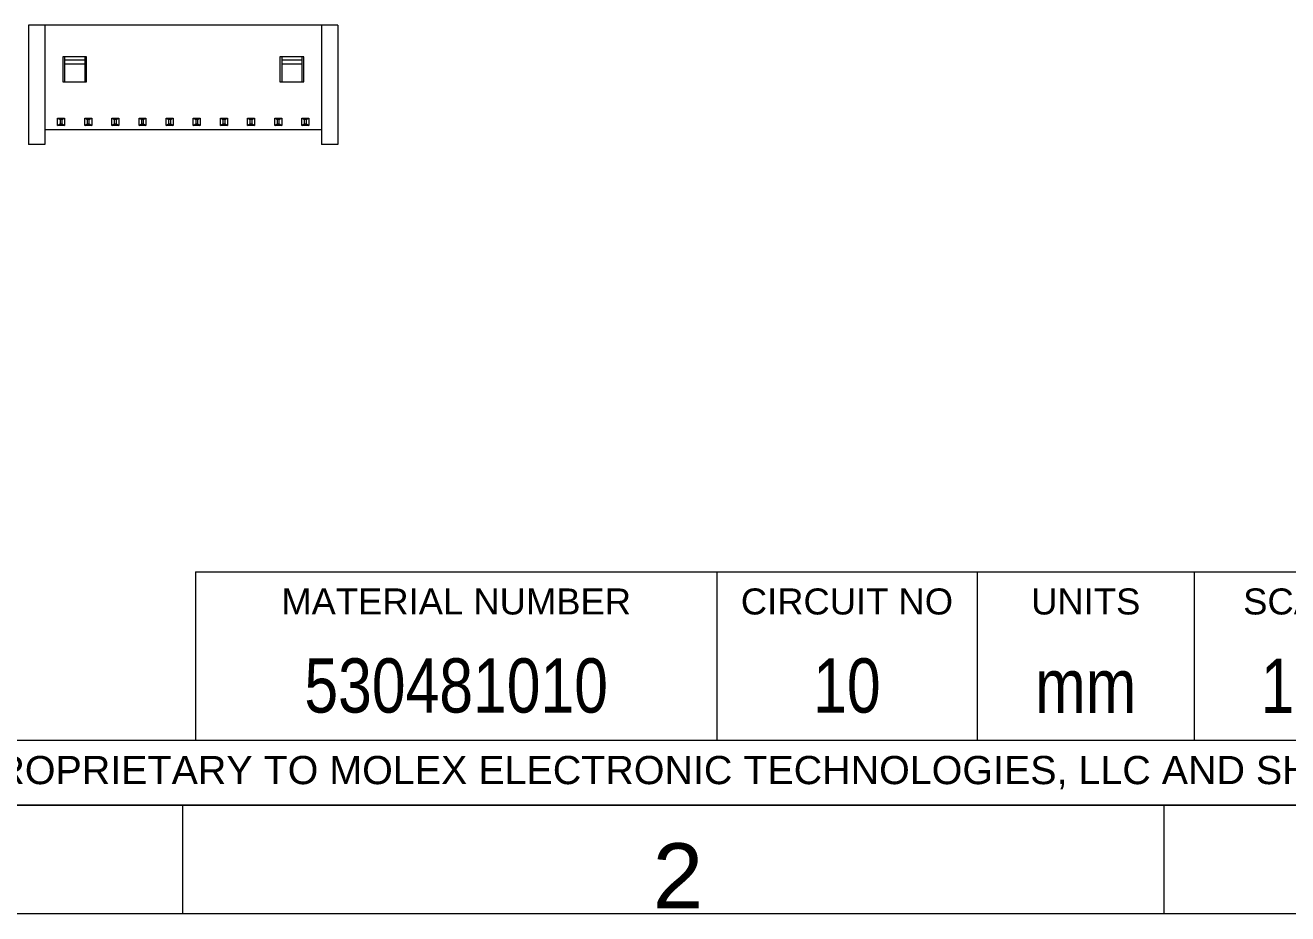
# Model space of a CAD drawing. Header units: millimetres. Extents: x 0 to 180, y 0 to 120.
# Drawn here: x 60.2 to 118.3, y 0 to 40.9 of the extents above; entities that cross this region are included whole.
import ezdxf

# ---------------------------------------------------------------- set-up
doc = ezdxf.new("R2010")
doc.units = ezdxf.units.MM
doc.layers.add('1', color=7, linetype='Continuous', true_color=0xffffff)
doc.layers.add('256', color=7, linetype='Continuous', true_color=0xffffff)
doc.styles.add('Arial monospaced for SAP', font='Arial monospaced for SAP')
doc.styles.add('Arial Unicode MS', font='Arial Unicode MS')

# ---------------------------------------------------------------- blocks, each defined once
blk = doc.blocks.new('3RDANG1')
at = {"layer": '1', "color": 7, "linetype": 'Continuous', "lineweight": 13}
for p, q in [((0.173228, 0.629921), (0.173228, 1)), ((0.125984, 0.787402), (0.11811, 0.771654)), ((0.133858, 0.795276), (0.125984, 0.787402)), ((0.141732, 0.811024), (0.133858, 0.80315)), ((0.133858, 0.80315), (0.133858, 0.795276)), ((0.149606, 0.811024), (0.141732, 0.811024)), ((0.15748, 0.818898), (0.149606, 0.811024)), ((0.165354, 0.818898), (0.15748, 0.818898)), ((0.173228, 0.818898), (0.165354, 0.818898)), ((0.181102, 0.818898), (0.173228, 0.818898)), ((0.188976, 0.818898), (0.181102, 0.818898)), ((0.19685, 0.811024), (0.188976, 0.818898)), ((0.204724, 0.80315), (0.19685, 0.811024)), ((0.212598, 0.795276), (0.204724, 0.80315)), ((0.220472, 0.787402), (0.212598, 0.795276)), ((0.228346, 0.779528), (0.220472, 0.787402)), ((0.23622, 0.771654), (0.228346, 0.779528)), ((0.889764, 0.818898), (0.590551, 0.724409)), ((0.889764, 0.181102), (0.889764, 0.818898)), ((0.102362, 0.748031), (0.094488, 0.732283)), ((0.094488, 0.732283), (0.094488, 0.716535)), ((0.110236, 0.76378), (0.102362, 0.748031)), ((0.11811, 0.771654), (0.110236, 0.76378)), ((0.244094, 0.755906), (0.23622, 0.771654)), ((0.244094, 0.740157), (0.244094, 0.755906)), ((0.251969, 0.724409), (0.244094, 0.740157)), ((0.086614, 0.700787), (0.07874, 0.685039)), ((0.07874, 0.685039), (0.07874, 0.661417)), ((0.094488, 0.716535), (0.086614, 0.700787)), ((0.133858, 0.692913), (0.125984, 0.685039)), ((0.125984, 0.685039), (0.125984, 0.677165)), ((0.141732, 0.700787), (0.133858, 0.692913)), ((0.149606, 0.716535), (0.141732, 0.708661)), ((0.141732, 0.708661), (0.141732, 0.700787)), ((0.15748, 0.724409), (0.149606, 0.716535)), ((0.149606, 0.716535), (0.149606, 0.716535)), ((0.165354, 0.724409), (0.15748, 0.724409)), ((0.173228, 0.724409), (0.165354, 0.724409)), ((0.181102, 0.724409), (0.173228, 0.724409)), ((0.173228, 0.724409), (0.173228, 0.724409)), ((0.188976, 0.724409), (0.181102, 0.724409)), ((0.19685, 0.716535), (0.188976, 0.724409)), ((0.188976, 0.724409), (0.188976, 0.724409)), ((0.204724, 0.708661), (0.19685, 0.716535)), ((0.212598, 0.700787), (0.204724, 0.708661)), ((0.204724, 0.708661), (0.204724, 0.708661)), ((0.220472, 0.692913), (0.212598, 0.700787)), ((0.220472, 0.677165), (0.220472, 0.692913)), ((0.259843, 0.708661), (0.251969, 0.724409)), ((0.259843, 0.692913), (0.259843, 0.708661)), ((0.267717, 0.677165), (0.259843, 0.692913)), ((0.590551, 0.724409), (0.590551, 0.275591)), ((0.07874, 0.661417), (0.070866, 0.645669)), ((0.070866, 0.645669), (0.070866, 0.622047)), ((0.11811, 0.653543), (0.110236, 0.645669)), ((0.110236, 0.645669), (0.110236, 0.629921)), ((0.125984, 0.677165), (0.11811, 0.669291)), ((0.11811, 0.669291), (0.11811, 0.653543)), ((0.228346, 0.669291), (0.220472, 0.677165)), ((0.228346, 0.661417), (0.228346, 0.669291)), ((0.23622, 0.645669), (0.228346, 0.661417)), ((0.23622, 0.637795), (0.23622, 0.645669)), ((0.23622, 0.622047), (0.23622, 0.637795)), ((0.267717, 0.653543), (0.267717, 0.677165)), ((0.275591, 0.637795), (0.267717, 0.653543)), ((0.275591, 0.614173), (0.275591, 0.637795)), ((0.070866, 0.606299), (0.062992, 0.582677)), ((0.062992, 0.582677), (0.062992, 0.559055)), ((0.070866, 0.622047), (0.070866, 0.606299)), ((0.110236, 0.614173), (0.102362, 0.606299)), ((0.102362, 0.606299), (0.102362, 0.590551)), ((0.102362, 0.590551), (0.102362, 0.574803)), ((0.110236, 0.629921), (0.110236, 0.614173)), ((0.244094, 0.606299), (0.23622, 0.622047)), ((0.244094, 0.598425), (0.244094, 0.606299)), ((0.244094, 0.582677), (0.244094, 0.598425)), ((0.251969, 0.566929), (0.244094, 0.582677)), ((0.283465, 0.590551), (0.275591, 0.614173)), ((0.283465, 0.574803), (0.283465, 0.590551)), ((0.062992, 0.559055), (0.062992, 0.535433)), ((0.062992, 0.535433), (0.062992, 0.519685)), ((0.102362, 0.574803), (0.094488, 0.559055)), ((0.094488, 0.559055), (0.094488, 0.543307)), ((0.094488, 0.543307), (0.094488, 0.527559)), ((0.173228, 0.440945), (0.173228, 0.559055)), ((0.251969, 0.551181), (0.251969, 0.566929)), ((0.251969, 0.535433), (0.251969, 0.551181)), ((0.251969, 0.519685), (0.251969, 0.535433)), ((0.283465, 0.551181), (0.283465, 0.574803)), ((0.283465, 0.527559), (0.283465, 0.551181)), ((0.125984, 0.503937), (0, 0.503937)), ((0.062992, 0.519685), (0.062992, 0.496063)), ((0.062992, 0.496063), (0.062992, 0.472441)), ((0.094488, 0.527559), (0.094488, 0.511811)), ((0.094488, 0.511811), (0.094488, 0.496063)), ((0.094488, 0.496063), (0.094488, 0.480315)), ((0.19685, 0.503937), (0.149606, 0.503937)), ((0.346457, 0.503937), (0.220472, 0.503937)), ((0.251969, 0.503937), (0.251969, 0.519685)), ((0.251969, 0.488189), (0.251969, 0.503937)), ((0.251969, 0.472441), (0.251969, 0.488189)), ((0.283465, 0.503937), (0.283465, 0.527559)), ((0.283465, 0.480315), (0.283465, 0.503937)), ((0.480315, 0.503937), (0.677165, 0.503937)), ((0.692913, 0.503937), (0.779528, 0.503937)), ((1, 0.503937), (0.80315, 0.503937)), ((0.062992, 0.472441), (0.062992, 0.448819)), ((0.062992, 0.448819), (0.062992, 0.425197)), ((0.094488, 0.480315), (0.094488, 0.464567)), ((0.094488, 0.464567), (0.094488, 0.448819)), ((0.094488, 0.448819), (0.102362, 0.433071)), ((0.251969, 0.456693), (0.251969, 0.472441)), ((0.251969, 0.440945), (0.251969, 0.456693)), ((0.251969, 0.425197), (0.251969, 0.440945)), ((0.283465, 0.464567), (0.283465, 0.480315)), ((0.283465, 0.440945), (0.283465, 0.464567)), ((0.283465, 0.417323), (0.283465, 0.440945)), ((0.062992, 0.425197), (0.070866, 0.409449)), ((0.070866, 0.409449), (0.070866, 0.385827)), ((0.102362, 0.433071), (0.102362, 0.417323)), ((0.102362, 0.417323), (0.102362, 0.401575)), ((0.102362, 0.401575), (0.102362, 0.393701)), ((0.102362, 0.393701), (0.110236, 0.377953)), ((0.244094, 0.409449), (0.251969, 0.425197)), ((0.244094, 0.393701), (0.244094, 0.409449)), ((0.244094, 0.385827), (0.244094, 0.393701)), ((0.275591, 0.393701), (0.283465, 0.417323)), ((0.275591, 0.377953), (0.275591, 0.393701)), ((0.070866, 0.385827), (0.070866, 0.362205)), ((0.070866, 0.362205), (0.07874, 0.346457)), ((0.07874, 0.346457), (0.07874, 0.322835)), ((0.110236, 0.377953), (0.110236, 0.362205)), ((0.110236, 0.362205), (0.11811, 0.354331)), ((0.11811, 0.354331), (0.11811, 0.338583)), ((0.173228, 0), (0.173228, 0.370079)), ((0.228346, 0.346457), (0.23622, 0.354331)), ((0.228346, 0.330709), (0.228346, 0.346457)), ((0.23622, 0.370079), (0.244094, 0.385827)), ((0.23622, 0.354331), (0.23622, 0.370079)), ((0.267717, 0.338583), (0.275591, 0.354331)), ((0.275591, 0.354331), (0.275591, 0.377953)), ((0.07874, 0.322835), (0.086614, 0.307087)), ((0.086614, 0.307087), (0.086614, 0.291339)), ((0.086614, 0.291339), (0.094488, 0.275591)), ((0.11811, 0.338583), (0.125984, 0.330709)), ((0.125984, 0.330709), (0.125984, 0.322835)), ((0.125984, 0.322835), (0.133858, 0.307087)), ((0.133858, 0.307087), (0.133858, 0.299213)), ((0.133858, 0.299213), (0.141732, 0.291339)), ((0.141732, 0.291339), (0.149606, 0.291339)), ((0.149606, 0.291339), (0.149606, 0.283465)), ((0.19685, 0.283465), (0.204724, 0.291339)), ((0.204724, 0.291339), (0.212598, 0.299213)), ((0.212598, 0.307087), (0.220472, 0.314961)), ((0.212598, 0.299213), (0.212598, 0.307087)), ((0.220472, 0.322835), (0.228346, 0.330709)), ((0.220472, 0.314961), (0.220472, 0.322835)), ((0.251969, 0.283465), (0.259843, 0.299213)), ((0.259843, 0.299213), (0.267717, 0.314961)), ((0.267717, 0.314961), (0.267717, 0.338583)), ((0.094488, 0.275591), (0.102362, 0.259843)), ((0.102362, 0.259843), (0.110236, 0.244094)), ((0.110236, 0.244094), (0.110236, 0.228346)), ((0.149606, 0.283465), (0.15748, 0.275591)), ((0.15748, 0.275591), (0.165354, 0.275591)), ((0.165354, 0.275591), (0.165354, 0.275591)), ((0.165354, 0.275591), (0.173228, 0.275591)), ((0.173228, 0.275591), (0.181102, 0.275591)), ((0.181102, 0.275591), (0.181102, 0.275591)), ((0.181102, 0.275591), (0.188976, 0.275591)), ((0.188976, 0.275591), (0.19685, 0.283465)), ((0.19685, 0.283465), (0.19685, 0.283465)), ((0.23622, 0.23622), (0.244094, 0.251969)), ((0.244094, 0.251969), (0.251969, 0.267717)), ((0.251969, 0.267717), (0.251969, 0.283465)), ((0.590551, 0.275591), (0.889764, 0.181102)), ((0.110236, 0.228346), (0.11811, 0.220472)), ((0.11811, 0.220472), (0.125984, 0.212598)), ((0.125984, 0.212598), (0.133858, 0.204724)), ((0.133858, 0.204724), (0.141732, 0.19685)), ((0.141732, 0.19685), (0.149606, 0.188976)), ((0.204724, 0.188976), (0.212598, 0.19685)), ((0.212598, 0.19685), (0.220472, 0.204724)), ((0.220472, 0.204724), (0.228346, 0.212598)), ((0.228346, 0.228346), (0.23622, 0.23622)), ((0.228346, 0.212598), (0.228346, 0.228346)), ((0.149606, 0.188976), (0.15748, 0.181102)), ((0.15748, 0.181102), (0.165354, 0.181102)), ((0.165354, 0.181102), (0.173228, 0.181102)), ((0.173228, 0.181102), (0.181102, 0.181102)), ((0.181102, 0.181102), (0.188976, 0.181102)), ((0.188976, 0.181102), (0.19685, 0.188976)), ((0.19685, 0.188976), (0.204724, 0.188976))]:
    blk.add_line(p, q, dxfattribs=at)
blk = doc.blocks.new('TabularNote1')
at = {"layer": '256', "color": 7, "linetype": 'Continuous', "lineweight": 13}
for p, q in [((-107, 7.76), (-83, 7.76)), ((-107, 7.76), (-107, 5)), ((-83, 7.76), (-71, 7.76)), ((-71, 7.76), (-61, 7.76)), ((-61, 7.76), (-51, 7.76)), ((-51, 7.76), (-24, 7.76)), ((-24, 7.76), (0, 7.76)), ((-107, 5), (-107, 0))]:
    blk.add_line(p, q, dxfattribs=at)
at = {"layer": '256', "color": 7, "linetype": 'Continuous', "lineweight": 18}
for p, q in [((-83, 7.76), (-83, 5)), ((-71, 7.76), (-71, 5)), ((-61, 7.76), (-61, 5)), ((-51, 7.76), (-51, 5)), ((-24, 7.76), (-24, 5)), ((0, 7.76), (0, 5)), ((-83, 5), (-83, 0)), ((-71, 5), (-71, 0)), ((-61, 5), (-61, 0)), ((-51, 5), (-51, 0)), ((-24, 5), (-24, 0)), ((0, 5), (0, 0)), ((-107, 0), (-83, 0)), ((-83, 0), (-71, 0)), ((-71, 0), (-61, 0)), ((-61, 0), (-51, 0)), ((-51, 0), (-24, 0)), ((-24, 0), (0, 0))]:
    blk.add_line(p, q, dxfattribs=at)
at = {"layer": '1', "color": 7, "linetype": 'Continuous', "lineweight": 13, "xscale": 12, "yscale": 3}
blk.add_blockref('3RDANG1', (-43.496, 1), dxfattribs=at)
at = {"layer": '1', "color": 7, "linetype": 'Continuous', "lineweight": 13, "attachment_point": 5, "line_spacing_factor": 1.069626, "style": 'Arial Unicode MS'}
for s, insert, char_height in [('\\fArial Unicode MS|b0|i0;\\W1.0000;MATERIAL NUMBER', (-95, 6.38), 1.2), ('\\fArial Unicode MS|b0|i0;\\W1.0000;CIRCUIT NO', (-77, 6.38), 1.2), ('\\fArial Unicode MS|b0|i0;\\W1.0000;UNITS', (-66, 6.38), 1.2), ('\\fArial Unicode MS|b0|i0;\\W1.0000;SCALE', (-56, 6.38), 1.2), ('\\fArial Unicode MS|b0|i0;\\W1.0000;THIRD ANGLE PROJECTION', (-37.5, 6.38), 1.2), ('\\fArial Unicode MS|b0|i0;\\W0.8000;530481010', (-95, 2.5), 2.5), ('\\fArial Unicode MS|b0|i0;\\W0.8000;10', (-77, 2.5), 2.5), ('\\fArial Unicode MS|b0|i0;\\W0.8000;1:1', (-56, 2.5), 2.5), ('\\fArial Unicode MS|b0|i0;\\W0.8000;mm', (-66, 2.5), 2.5), ('\\fArial Unicode MS|b0|i0;\\W0.8000;\\fArial Unicode MS|b1|i0;           \\fArial Unicode MS|b0|i0;', (-37.5, 2.5), 2.5)]:
    blk.add_mtext(s, dxfattribs=dict(at, insert=insert, char_height=char_height))
blk = doc.blocks.new('TabularNote2')
at = {"layer": '256', "color": 7, "linetype": 'Continuous', "lineweight": 13}
blk.add_line((-170, 3), (0, 3), dxfattribs=at)
at = {"layer": '256', "color": 7, "linetype": 'Continuous', "lineweight": 18}
blk.add_line((-170, 0), (0, 0), dxfattribs=at)
at = {"layer": '1', "color": 7, "linetype": 'Continuous', "lineweight": 13, "insert": (-85, 1.5), "char_height": 1.3, "attachment_point": 5, "line_spacing_factor": 1.069626, "style": 'Arial Unicode MS'}
blk.add_mtext('\\fArial Unicode MS|b0|i0;\\W1.0000;THIS DRAWING CONTAINS INFORMATION THAT IS PROPRIETARY TO MOLEX ELECTRONIC TECHNOLOGIES, LLC AND SHOULD NOT BE USED WITHOUT WRITTEN PERMISSION', dxfattribs=at)

msp = doc.modelspace()

# ---------------------------------------------------------------- linework, layer by layer
at = {"layer": '1', "color": 7, "linetype": 'Continuous', "lineweight": 13}
for p, q in [((61.052727, 40.937727), (60.302727, 40.937727)), ((60.302727, 40.937727), (60.302727, 35.437727)), ((73.802727, 40.937727), (61.052727, 40.937727)), ((61.052727, 40.937727), (61.052727, 35.437727)), ((74.552727, 40.937727), (73.802727, 40.937727)), ((73.802727, 40.937727), (73.802727, 35.437727)), ((74.552727, 40.937727), (74.552727, 35.437727)), ((61.877727, 39.487727), (61.877727, 38.337727)), ((62.977727, 39.487727), (61.877727, 39.487727)), ((61.962727, 39.487716), (61.962727, 38.337737)), ((61.962852, 39.337727), (62.892769, 39.337727)), ((62.892769, 39.137727), (61.962852, 39.137727)), ((62.892727, 39.487716), (62.892727, 38.337737)), ((62.977727, 38.337727), (62.977727, 39.487727)), ((71.877727, 39.487727), (71.877727, 38.337727)), ((72.977727, 39.487727), (71.877727, 39.487727)), ((71.962686, 39.337727), (72.892602, 39.337727)), ((72.892602, 39.137727), (71.962686, 39.137727)), ((71.962727, 39.487716), (71.962727, 38.337737)), ((72.892727, 39.487716), (72.892727, 38.337737)), ((72.977727, 38.337727), (72.977727, 39.487727)), ((61.877727, 38.337727), (62.977727, 38.337727)), ((71.877727, 38.337727), (72.977727, 38.337727)), ((61.642727, 36.312727), (61.642727, 36.662727)), ((61.642727, 36.662727), (61.962727, 36.662727)), ((61.642727, 36.662727), (61.752727, 36.587727)), ((61.852727, 36.587727), (61.962727, 36.662727)), ((61.962727, 36.662727), (61.962727, 36.312727)), ((62.892727, 36.662727), (63.212727, 36.662727)), ((62.892727, 36.662727), (63.002727, 36.587727)), ((62.892727, 36.312727), (62.892727, 36.662727)), ((63.102727, 36.587727), (63.212727, 36.662727)), ((63.212727, 36.662727), (63.212727, 36.312727)), ((64.142727, 36.662727), (64.462727, 36.662727)), ((64.142727, 36.662727), (64.252727, 36.587727)), ((64.142727, 36.312727), (64.142727, 36.662727)), ((64.352727, 36.587727), (64.462727, 36.662727)), ((64.462727, 36.662727), (64.462727, 36.312727)), ((65.392727, 36.312727), (65.392727, 36.662727)), ((65.392727, 36.662727), (65.712727, 36.662727)), ((65.392727, 36.662727), (65.502727, 36.587727)), ((65.602727, 36.587727), (65.712727, 36.662727)), ((65.712727, 36.662727), (65.712727, 36.312727)), ((66.642727, 36.662727), (66.962727, 36.662727)), ((66.642727, 36.662727), (66.752727, 36.587727)), ((66.642727, 36.312727), (66.642727, 36.662727)), ((66.852727, 36.587727), (66.962727, 36.662727)), ((66.962727, 36.662727), (66.962727, 36.312727)), ((67.892727, 36.662727), (68.212727, 36.662727)), ((67.892727, 36.662727), (68.002727, 36.587727)), ((67.892727, 36.312727), (67.892727, 36.662727)), ((68.102727, 36.587727), (68.212727, 36.662727)), ((68.212727, 36.662727), (68.212727, 36.312727)), ((69.142727, 36.662727), (69.462727, 36.662727)), ((69.142727, 36.662727), (69.252727, 36.587727)), ((69.142727, 36.312727), (69.142727, 36.662727)), ((69.352727, 36.587727), (69.462727, 36.662727)), ((69.462727, 36.662727), (69.462727, 36.312727)), ((70.392727, 36.662727), (70.712727, 36.662727)), ((70.392727, 36.662727), (70.502727, 36.587727)), ((70.392727, 36.312727), (70.392727, 36.662727)), ((70.602727, 36.587727), (70.712727, 36.662727)), ((70.712727, 36.662727), (70.712727, 36.312727)), ((71.642727, 36.312727), (71.642727, 36.662727)), ((71.642727, 36.662727), (71.962727, 36.662727)), ((71.642727, 36.662727), (71.752727, 36.587727)), ((71.852727, 36.587727), (71.962727, 36.662727)), ((71.962727, 36.662727), (71.962727, 36.312727)), ((72.892727, 36.662727), (73.212727, 36.662727)), ((72.892727, 36.662727), (73.002727, 36.587727)), ((72.892727, 36.312727), (72.892727, 36.662727)), ((73.102727, 36.587727), (73.212727, 36.662727)), ((73.212727, 36.662727), (73.212727, 36.312727)), ((61.052727, 36.137727), (73.802727, 36.137727)), ((61.642727, 36.312727), (61.752727, 36.387727)), ((61.962727, 36.312727), (61.642727, 36.312727)), ((61.852727, 36.587727), (61.752727, 36.587727)), ((61.752727, 36.587727), (61.752727, 36.387727)), ((61.752727, 36.387727), (61.852727, 36.387727)), ((61.852727, 36.387727), (61.852727, 36.587727)), ((61.852727, 36.387727), (61.962727, 36.312727)), ((62.892727, 36.312727), (63.002727, 36.387727)), ((63.212727, 36.312727), (62.892727, 36.312727)), ((63.102727, 36.587727), (63.002727, 36.587727)), ((63.002727, 36.587727), (63.002727, 36.387727)), ((63.002727, 36.387727), (63.102727, 36.387727)), ((63.102727, 36.387727), (63.102727, 36.587727)), ((63.102727, 36.387727), (63.212727, 36.312727)), ((64.142727, 36.312727), (64.252727, 36.387727)), ((64.462727, 36.312727), (64.142727, 36.312727)), ((64.352727, 36.587727), (64.252727, 36.587727)), ((64.252727, 36.587727), (64.252727, 36.387727)), ((64.252727, 36.387727), (64.352727, 36.387727)), ((64.352727, 36.387727), (64.352727, 36.587727)), ((64.352727, 36.387727), (64.462727, 36.312727)), ((65.392727, 36.312727), (65.502727, 36.387727)), ((65.712727, 36.312727), (65.392727, 36.312727)), ((65.502727, 36.587727), (65.502727, 36.387727)), ((65.602727, 36.587727), (65.502727, 36.587727)), ((65.502727, 36.387727), (65.602727, 36.387727)), ((65.602727, 36.387727), (65.602727, 36.587727)), ((65.602727, 36.387727), (65.712727, 36.312727)), ((66.642727, 36.312727), (66.752727, 36.387727)), ((66.962727, 36.312727), (66.642727, 36.312727)), ((66.852727, 36.587727), (66.752727, 36.587727)), ((66.752727, 36.587727), (66.752727, 36.387727)), ((66.752727, 36.387727), (66.852727, 36.387727)), ((66.852727, 36.387727), (66.852727, 36.587727)), ((66.852727, 36.387727), (66.962727, 36.312727)), ((67.892727, 36.312727), (68.002727, 36.387727)), ((68.212727, 36.312727), (67.892727, 36.312727)), ((68.102727, 36.587727), (68.002727, 36.587727)), ((68.002727, 36.587727), (68.002727, 36.387727)), ((68.002727, 36.387727), (68.102727, 36.387727)), ((68.102727, 36.387727), (68.102727, 36.587727)), ((68.102727, 36.387727), (68.212727, 36.312727)), ((69.142727, 36.312727), (69.252727, 36.387727)), ((69.462727, 36.312727), (69.142727, 36.312727)), ((69.352727, 36.587727), (69.252727, 36.587727)), ((69.252727, 36.587727), (69.252727, 36.387727)), ((69.252727, 36.387727), (69.352727, 36.387727)), ((69.352727, 36.387727), (69.352727, 36.587727)), ((69.352727, 36.387727), (69.462727, 36.312727)), ((70.392727, 36.312727), (70.502727, 36.387727)), ((70.712727, 36.312727), (70.392727, 36.312727)), ((70.602727, 36.587727), (70.502727, 36.587727)), ((70.502727, 36.587727), (70.502727, 36.387727)), ((70.502727, 36.387727), (70.602727, 36.387727)), ((70.602727, 36.387727), (70.602727, 36.587727)), ((70.602727, 36.387727), (70.712727, 36.312727)), ((71.642727, 36.312727), (71.752727, 36.387727)), ((71.962727, 36.312727), (71.642727, 36.312727)), ((71.852727, 36.587727), (71.752727, 36.587727)), ((71.752727, 36.587727), (71.752727, 36.387727)), ((71.752727, 36.387727), (71.852727, 36.387727)), ((71.852727, 36.387727), (71.852727, 36.587727)), ((71.852727, 36.387727), (71.962727, 36.312727)), ((72.892727, 36.312727), (73.002727, 36.387727)), ((73.212727, 36.312727), (72.892727, 36.312727)), ((73.102727, 36.587727), (73.002727, 36.587727)), ((73.002727, 36.587727), (73.002727, 36.387727)), ((73.002727, 36.387727), (73.102727, 36.387727)), ((73.102727, 36.387727), (73.102727, 36.587727)), ((73.102727, 36.387727), (73.212727, 36.312727)), ((61.052727, 35.437727), (60.302727, 35.437727)), ((74.552727, 35.437727), (73.802727, 35.437727))]:
    msp.add_line(p, q, dxfattribs=at)
at = {"layer": '256', "color": 163, "linetype": 'Continuous', "lineweight": 18}
for p, q in [((175, 5), (5, 5)), ((67.4, 5), (67.4, 0)), ((112.6, 5), (112.6, 0)), ((180, 0), (0, 0))]:
    msp.add_line(p, q, dxfattribs=at)

# ---------------------------------------------------------------- block references
at = {"layer": '256', "color": 7, "linetype": 'Continuous', "lineweight": 13}
for name, p in [('TabularNote1', (174.999997, 8.000001)), ('TabularNote2', (175, 5))]:
    msp.add_blockref(name, p, dxfattribs=at)

# ---------------------------------------------------------------- texts
at = {"layer": '256', "color": 18, "linetype": 'Continuous', "lineweight": 13, "insert": (89.051497, 0.247962), "char_height": 3, "attachment_point": 7, "line_spacing_factor": 1.018261, "style": 'Arial monospaced for SAP'}
msp.add_mtext('\\fArial monospaced for SAP|b0|i0;\\W1.0000;2', dxfattribs=at)

doc.saveas('drawing.dxf')
